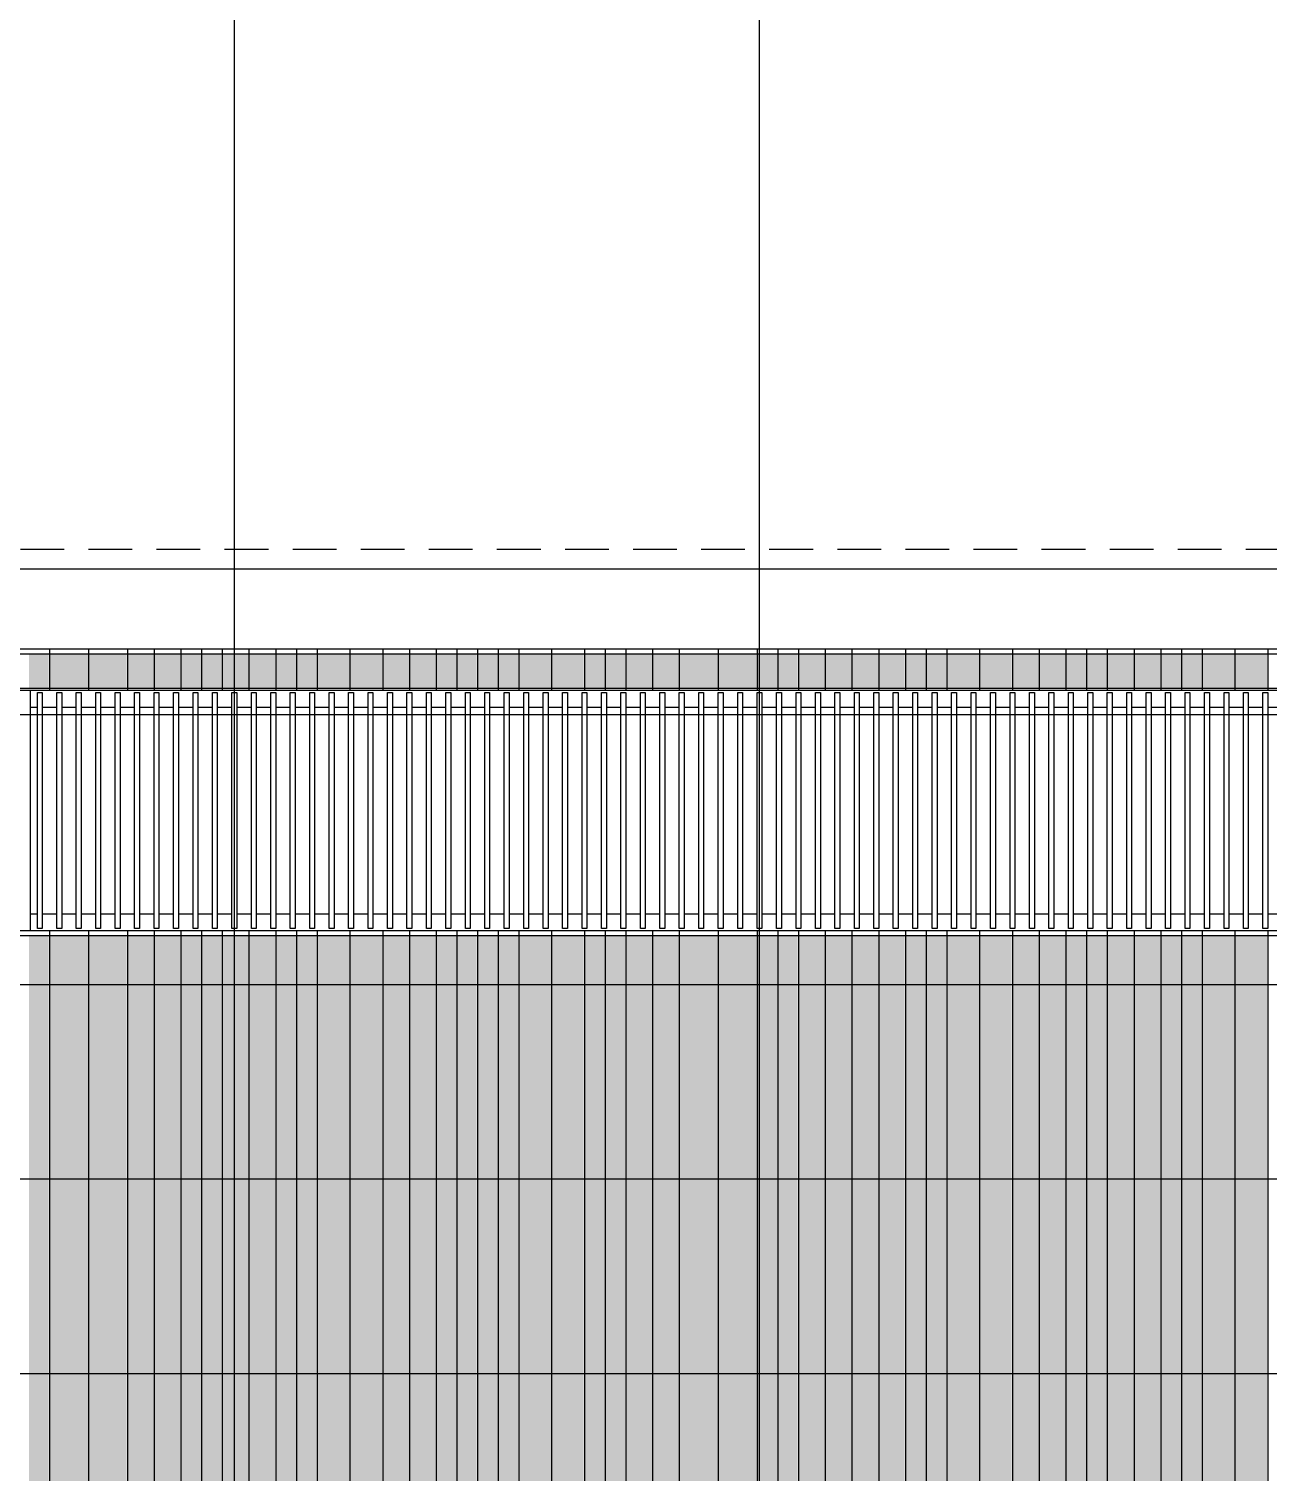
# Model space of a CAD drawing. Extents: x -43225 to 210250, y 0 to 148500.
# Drawn here: x 97670 to 123153, y 67949 to 97630 of the extents above; entities that cross this region are included whole.
import ezdxf

# ---------------------------------------------------------------- set-up
doc = ezdxf.new("R2010")
doc.units = 0
doc.header["$LTSCALE"] = 500
doc.header["$MEASUREMENT"] = 0
doc.linetypes.add('HID', pattern=[2.8, 1.8, -1])
doc.layers.get('0').update_dxf_attribs({"linetype": 'CONTINUOUS'})
for name, color, linetype in [('A-CEN', 1, 'CONTINUOUS'), ('A-ELE-5', 5, 'CONTINUOUS'), ('A-ELE-7', 7, 'CONTINUOUS'), ('A-ELE-8', 8, 'CONTINUOUS'), ('A-HAT', 8, 'CONTINUOUS')]:
    doc.layers.add(name, color=color, linetype=linetype)
doc.layers.add('A-CEN-AXIS', color=1, linetype='CONTINUOUS', plot=False)

# ---------------------------------------------------------------- blocks, each defined once
blk = doc.blocks.new('A-CEN-SOUTH2')
at = {"layer": 'A-CEN'}
for p, q in [((14070319, -438071.4), (14070319, -330738.1)), ((14081119, -438071.4), (14081119, -330738.1))]:
    blk.add_line(p, q, dxfattribs=at)
at = {"layer": 'A-CEN-AXIS', "linetype": 'HID'}
blk.add_line((14047719, -371725.9, 0), (14135536.5, -371725.9, 0), dxfattribs=at)
at = {"layer": 'A-CEN-AXIS'}
for p, q in [((14047719, -372125.9, 0), (14135536.5, -372125.9, 0)), ((14047719, -375125.9, 0), (14135536.5, -375125.9, 0)), ((14047719, -380675.9, 0), (14135536.5, -380675.9, 0)), ((14047719, -388675.9, 0), (14135536.5, -388675.9, 0))]:
    blk.add_line(p, q, dxfattribs=at)
blk = doc.blocks.new('A$C9a1ebf59')
for p, q in [((0, -350), (150, -350)), ((250, -350), (550, -350)), ((650, -350), (950, -350)), ((1050, -350), (1350, -350)), ((1450, -350), (1750, -350)), ((1850, -350), (2150, -350)), ((2250, -350), (2550, -350)), ((2650, -350), (2950, -350)), ((3050, -350), (3350, -350)), ((3450, -350), (3750, -350)), ((3850, -350), (4150, -350)), ((4250, -350), (4550, -350)), ((4650, -350), (4950, -350)), ((5050, -350), (5350, -350)), ((5450, -350), (5750, -350)), ((5850, -350), (6150, -350)), ((6250, -350), (6550, -350)), ((6650, -350), (6950, -350)), ((7050, -350), (7350, -350)), ((7450, -350), (7750, -350)), ((7850, -350), (8150, -350)), ((8250, -350), (8550, -350)), ((8650, -350), (8950, -350)), ((9050, -350), (9350, -350)), ((9450, -350), (9750, -350)), ((9850, -350), (10150, -350)), ((10250, -350), (10550, -350)), ((10650, -350), (10950, -350)), ((11050, -350), (11350, -350)), ((11450, -350), (11750, -350)), ((11850, -350), (12150, -350)), ((12250, -350), (12550, -350)), ((12650, -350), (12950, -350)), ((13050, -350), (13350, -350)), ((13450, -350), (13750, -350)), ((13850, -350), (14150, -350)), ((14250, -350), (14550, -350)), ((14650, -350), (14950, -350)), ((15050, -350), (15350, -350)), ((15450, -350), (15750, -350)), ((15850, -350), (16150, -350)), ((16250, -350), (16550, -350)), ((16650, -350), (16950, -350)), ((17050, -350), (17350, -350)), ((17450, -350), (17750, -350)), ((17850, -350), (18150, -350)), ((18250, -350), (18550, -350)), ((18650, -350), (18950, -350)), ((19050, -350), (19350, -350)), ((19450, -350), (19750, -350)), ((19850, -350), (20150, -350)), ((20250, -350), (20550, -350)), ((20650, -350), (20950, -350)), ((21050, -350), (21350, -350)), ((21450, -350), (21750, -350)), ((21850, -350), (22150, -350)), ((22250, -350), (22550, -350)), ((22650, -350), (22950, -350)), ((23050, -350), (23350, -350)), ((23450, -350), (23750, -350)), ((23850, -350), (24150, -350)), ((24250, -350), (24550, -350)), ((24650, -350), (24950, -350)), ((25050, -350), (25350, -350)), ((25450, -350), (25750, -350)), ((25850, -350), (26150, -350)), ((26250, -350), (26550, -350)), ((26650, -350), (26950, -350)), ((27050, -350), (27350, -350)), ((27450, -350), (27750, -350)), ((27850, -350), (28150, -350)), ((28250, -350), (28550, -350)), ((28650, -350), (28950, -350)), ((29050, -350), (29350, -350)), ((29450, -350), (29750, -350)), ((29850, -350), (30150, -350)), ((30250, -350), (30550, -350)), ((30650, -350), (30950, -350)), ((31050, -350), (31350, -350)), ((31450, -350), (31750, -350)), ((31850, -350), (32150, -350)), ((32250, -350), (32550, -350)), ((32650, -350), (32950, -350)), ((33050, -350), (33350, -350)), ((33450, -350), (33750, -350)), ((33850, -350), (34150, -350)), ((34250, -350), (34550, -350)), ((34650, -350), (34950, -350)), ((35050, -350), (35350, -350)), ((35450, -350), (35750, -350)), ((35850, -350), (36150, -350)), ((36250, -350), (36550, -350)), ((36650, -350), (36950, -350)), ((37050, -350), (37250, -350)), ((0, -4600), (150, -4600)), ((250, -4600), (550, -4600)), ((650, -4600), (950, -4600)), ((1050, -4600), (1350, -4600)), ((1450, -4600), (1750, -4600)), ((1850, -4600), (2150, -4600)), ((2250, -4600), (2550, -4600)), ((2650, -4600), (2950, -4600)), ((3050, -4600), (3350, -4600)), ((3450, -4600), (3750, -4600)), ((3850, -4600), (4150, -4600)), ((4250, -4600), (4550, -4600)), ((4650, -4600), (4950, -4600)), ((5050, -4600), (5350, -4600)), ((5450, -4600), (5750, -4600)), ((5850, -4600), (6150, -4600)), ((6250, -4600), (6550, -4600)), ((6650, -4600), (6950, -4600)), ((7050, -4600), (7350, -4600)), ((7450, -4600), (7750, -4600)), ((7850, -4600), (8150, -4600)), ((8250, -4600), (8550, -4600)), ((8650, -4600), (8950, -4600)), ((9050, -4600), (9350, -4600)), ((9450, -4600), (9750, -4600)), ((9850, -4600), (10150, -4600)), ((10250, -4600), (10550, -4600)), ((10650, -4600), (10950, -4600)), ((11050, -4600), (11350, -4600)), ((11450, -4600), (11750, -4600)), ((11850, -4600), (12150, -4600)), ((12250, -4600), (12550, -4600)), ((12650, -4600), (12950, -4600)), ((13050, -4600), (13350, -4600)), ((13450, -4600), (13750, -4600)), ((13850, -4600), (14150, -4600)), ((14250, -4600), (14550, -4600)), ((14650, -4600), (14950, -4600)), ((15050, -4600), (15350, -4600)), ((15450, -4600), (15750, -4600)), ((15850, -4600), (16150, -4600)), ((16250, -4600), (16550, -4600)), ((16650, -4600), (16950, -4600)), ((17050, -4600), (17350, -4600)), ((17450, -4600), (17750, -4600)), ((17850, -4600), (18150, -4600)), ((18250, -4600), (18550, -4600)), ((18650, -4600), (18950, -4600)), ((19050, -4600), (19350, -4600)), ((19450, -4600), (19750, -4600)), ((19850, -4600), (20150, -4600)), ((20250, -4600), (20550, -4600)), ((20650, -4600), (20950, -4600)), ((21050, -4600), (21350, -4600)), ((21450, -4600), (21750, -4600)), ((21850, -4600), (22150, -4600)), ((22250, -4600), (22550, -4600)), ((22650, -4600), (22950, -4600)), ((23050, -4600), (23350, -4600)), ((23450, -4600), (23750, -4600)), ((23850, -4600), (24150, -4600)), ((24250, -4600), (24550, -4600)), ((24650, -4600), (24950, -4600)), ((25050, -4600), (25350, -4600)), ((25450, -4600), (25750, -4600)), ((25850, -4600), (26150, -4600)), ((26250, -4600), (26550, -4600)), ((26650, -4600), (26950, -4600)), ((27050, -4600), (27350, -4600)), ((27450, -4600), (27750, -4600)), ((27850, -4600), (28150, -4600)), ((28250, -4600), (28550, -4600)), ((28650, -4600), (28950, -4600)), ((29050, -4600), (29350, -4600)), ((29450, -4600), (29750, -4600)), ((29850, -4600), (30150, -4600)), ((30250, -4600), (30550, -4600)), ((30650, -4600), (30950, -4600)), ((31050, -4600), (31350, -4600)), ((31450, -4600), (31750, -4600)), ((31850, -4600), (32150, -4600)), ((32250, -4600), (32550, -4600)), ((32650, -4600), (32950, -4600)), ((33050, -4600), (33350, -4600)), ((33450, -4600), (33750, -4600)), ((33850, -4600), (34150, -4600)), ((34250, -4600), (34550, -4600)), ((34650, -4600), (34950, -4600)), ((35050, -4600), (35350, -4600)), ((35450, -4600), (35750, -4600)), ((35850, -4600), (36150, -4600)), ((36250, -4600), (36550, -4600)), ((36650, -4600), (36950, -4600)), ((37050, -4600), (37250, -4600))]:
    blk.add_line(p, q)

msp = doc.modelspace()

# ---------------------------------------------------------------- hatches: boundary and pattern name
at = {"layer": 'A-HAT'}
h = msp.add_hatch(color=256, dxfattribs=at)
h.dxf.hatch_style = 1
h.set_gradient(color1=(214, 214, 214), color2=(214, 214, 214), rotation=180, tint=1)
h.paths.add_polyline_path([(97670.3, 84068.9), (98080.3, 84068.9), (98080.3, 84778.9), (97670.3, 84778.9)])
h = msp.add_hatch(color=256, dxfattribs=at)
h.dxf.hatch_style = 1
h.set_gradient(color1=(173, 173, 173), color2=(173, 173, 173), tint=1)
h.paths.add_polyline_path([(98110.3, 84068.9), (98895.3, 84068.9), (98895.3, 84778.9), (98110.3, 84778.9)])
h = msp.add_hatch(color=256, dxfattribs=at)
h.dxf.hatch_style = 1
h.set_gradient(color1=(214, 214, 214), color2=(214, 214, 214), rotation=180, tint=1)
h.paths.add_polyline_path([(98895.3, 84068.9), (99680.3, 84068.9), (99680.3, 84778.9), (98895.3, 84778.9)])
h = msp.add_hatch(color=256, dxfattribs=at)
h.dxf.hatch_style = 1
h.set_gradient(color1=(173, 173, 173), color2=(173, 173, 173), tint=1)
h.paths.add_polyline_path([(99710.3, 84068.9), (100245.3, 84068.9), (100245.3, 84778.9), (99710.3, 84778.9)])
h = msp.add_hatch(color=256, dxfattribs=at)
h.dxf.hatch_style = 1
h.set_gradient(color1=(214, 214, 214), color2=(214, 214, 214), rotation=180, tint=1)
h.paths.add_polyline_path([(100245.3, 84068.9), (100780.3, 84068.9), (100780.3, 84778.9), (100245.3, 84778.9)])
h = msp.add_hatch(color=256, dxfattribs=at)
h.dxf.hatch_style = 1
h.set_gradient(color1=(173, 173, 173), color2=(173, 173, 173), tint=1)
h.paths.add_polyline_path([(100810.3, 84068.9), (101220.3, 84068.9), (101220.3, 84778.9), (100810.3, 84778.9)])
h = msp.add_hatch(color=256, dxfattribs=at)
h.dxf.hatch_style = 1
h.set_gradient(color1=(214, 214, 214), color2=(214, 214, 214), rotation=180, tint=1)
h.paths.add_polyline_path([(101220.3, 84068.9), (101630.3, 84068.9), (101630.3, 84778.9), (101220.3, 84778.9)])
h = msp.add_hatch(color=256, dxfattribs=at)
h.dxf.hatch_style = 1
h.set_gradient(color1=(173, 173, 173), color2=(173, 173, 173), tint=1)
h.paths.add_polyline_path([(101660.3, 84068.9), (102195.3, 84068.9), (102195.3, 84778.9), (101660.3, 84778.9)])
h = msp.add_hatch(color=256, dxfattribs=at)
h.dxf.hatch_style = 1
h.set_gradient(color1=(214, 214, 214), color2=(214, 214, 214), rotation=180, tint=1)
h.paths.add_polyline_path([(102195.3, 84068.9), (102730.3, 84068.9), (102730.3, 84778.9), (102195.3, 84778.9)])
h = msp.add_hatch(color=256, dxfattribs=at)
h.dxf.hatch_style = 1
h.set_gradient(color1=(173, 173, 173), color2=(173, 173, 173), tint=1)
h.paths.add_polyline_path([(102760.3, 84068.9), (103170.3, 84068.9), (103170.3, 84778.9), (102760.3, 84778.9)])
h = msp.add_hatch(color=256, dxfattribs=at)
h.dxf.hatch_style = 1
h.set_gradient(color1=(214, 214, 214), color2=(214, 214, 214), rotation=180, tint=1)
h.paths.add_polyline_path([(103170.3, 84068.9), (103580.3, 84068.9), (103580.3, 84778.9), (103170.3, 84778.9)])
h = msp.add_hatch(color=256, dxfattribs=at)
h.dxf.hatch_style = 1
h.set_gradient(color1=(173, 173, 173), color2=(173, 173, 173), tint=1)
h.paths.add_polyline_path([(103610.3, 84068.9), (104270.3, 84068.9), (104270.3, 84778.9), (103610.3, 84778.9)])
h = msp.add_hatch(color=256, dxfattribs=at)
h.dxf.hatch_style = 1
h.set_gradient(color1=(214, 214, 214), color2=(214, 214, 214), rotation=180, tint=1)
h.paths.add_polyline_path([(104270.3, 84068.9), (104930.3, 84068.9), (104930.3, 84778.9), (104270.3, 84778.9)])
h = msp.add_hatch(color=256, dxfattribs=at)
h.dxf.hatch_style = 1
h.set_gradient(color1=(173, 173, 173), color2=(173, 173, 173), tint=1)
h.paths.add_polyline_path([(104960.3, 84068.9), (105495.3, 84068.9), (105495.3, 84778.9), (104960.3, 84778.9)])
h = msp.add_hatch(color=256, dxfattribs=at)
h.dxf.hatch_style = 1
h.set_gradient(color1=(214, 214, 214), color2=(214, 214, 214), rotation=180, tint=1)
h.paths.add_polyline_path([(105495.3, 84068.9), (106030.3, 84068.9), (106030.3, 84778.9), (105495.3, 84778.9)])
h = msp.add_hatch(color=256, dxfattribs=at)
h.dxf.hatch_style = 1
h.set_gradient(color1=(173, 173, 173), color2=(173, 173, 173), tint=1)
h.paths.add_polyline_path([(106060.3, 84068.9), (106470.3, 84068.9), (106470.3, 84778.9), (106060.3, 84778.9)])
h = msp.add_hatch(color=256, dxfattribs=at)
h.dxf.hatch_style = 1
h.set_gradient(color1=(214, 214, 214), color2=(214, 214, 214), rotation=180, tint=1)
h.paths.add_polyline_path([(106470.3, 84068.9), (106880.3, 84068.9), (106880.3, 84778.9), (106470.3, 84778.9)])
h = msp.add_hatch(color=256, dxfattribs=at)
h.dxf.hatch_style = 1
h.set_gradient(color1=(173, 173, 173), color2=(173, 173, 173), tint=1)
h.paths.add_polyline_path([(106910.3, 84068.9), (107320.3, 84068.9), (107320.3, 84778.9), (106910.3, 84778.9)])
h = msp.add_hatch(color=256, dxfattribs=at)
h.dxf.hatch_style = 1
h.set_gradient(color1=(214, 214, 214), color2=(214, 214, 214), rotation=180, tint=1)
h.paths.add_polyline_path([(107320.3, 84068.9), (107730.3, 84068.9), (107730.3, 84778.9), (107320.3, 84778.9)])
h = msp.add_hatch(color=256, dxfattribs=at)
h.dxf.hatch_style = 1
h.set_gradient(color1=(173, 173, 173), color2=(173, 173, 173), tint=1)
h.paths.add_polyline_path([(107760.3, 84068.9), (108420.3, 84068.9), (108420.3, 84778.9), (107760.3, 84778.9)])
h = msp.add_hatch(color=256, dxfattribs=at)
h.dxf.hatch_style = 1
h.set_gradient(color1=(214, 214, 214), color2=(214, 214, 214), rotation=180, tint=1)
h.paths.add_polyline_path([(108420.3, 84068.9), (109080.3, 84068.9), (109080.3, 84778.9), (108420.3, 84778.9)])
h = msp.add_hatch(color=256, dxfattribs=at)
h.dxf.hatch_style = 1
h.set_gradient(color1=(173, 173, 173), color2=(173, 173, 173), tint=1)
h.paths.add_polyline_path([(109110.3, 84068.9), (109520.3, 84068.9), (109520.3, 84778.9), (109110.3, 84778.9)])
h = msp.add_hatch(color=256, dxfattribs=at)
h.dxf.hatch_style = 1
h.set_gradient(color1=(214, 214, 214), color2=(214, 214, 214), rotation=180, tint=1)
h.paths.add_polyline_path([(109520.3, 84068.9), (109930.3, 84068.9), (109930.3, 84778.9), (109520.3, 84778.9)])
h = msp.add_hatch(color=256, dxfattribs=at)
h.dxf.hatch_style = 1
h.set_gradient(color1=(173, 173, 173), color2=(173, 173, 173), tint=1)
h.paths.add_polyline_path([(109960.3, 84068.9), (110495.3, 84068.9), (110495.3, 84778.9), (109960.3, 84778.9)])
h = msp.add_hatch(color=256, dxfattribs=at)
h.dxf.hatch_style = 1
h.set_gradient(color1=(214, 214, 214), color2=(214, 214, 214), rotation=180, tint=1)
h.paths.add_polyline_path([(110495.3, 84068.9), (111030.3, 84068.9), (111030.3, 84778.9), (110495.3, 84778.9)])
h = msp.add_hatch(color=256, dxfattribs=at)
h.dxf.hatch_style = 1
h.set_gradient(color1=(173, 173, 173), color2=(173, 173, 173), tint=1)
h.paths.add_polyline_path([(111060.3, 84068.9), (111845.3, 84068.9), (111845.3, 84778.9), (111060.3, 84778.9)])
h = msp.add_hatch(color=256, dxfattribs=at)
h.dxf.hatch_style = 1
h.set_gradient(color1=(214, 214, 214), color2=(214, 214, 214), rotation=180, tint=1)
h.paths.add_polyline_path([(111845.3, 84068.9), (112630.3, 84068.9), (112630.3, 84778.9), (111845.3, 84778.9)])
h = msp.add_hatch(color=256, dxfattribs=at)
h.dxf.hatch_style = 1
h.set_gradient(color1=(173, 173, 173), color2=(173, 173, 173), tint=1)
h.paths.add_polyline_path([(112660.3, 84068.9), (113070.3, 84068.9), (113070.3, 84778.9), (112660.3, 84778.9)])
h = msp.add_hatch(color=256, dxfattribs=at)
h.dxf.hatch_style = 1
h.set_gradient(color1=(214, 214, 214), color2=(214, 214, 214), rotation=180, tint=1)
h.paths.add_polyline_path([(113070.3, 84068.9), (113480.3, 84068.9), (113480.3, 84778.9), (113070.3, 84778.9)])
h = msp.add_hatch(color=256, dxfattribs=at)
h.dxf.hatch_style = 1
h.set_gradient(color1=(173, 173, 173), color2=(173, 173, 173), tint=1)
h.paths.add_polyline_path([(113510.3, 84068.9), (114045.3, 84068.9), (114045.3, 84778.9), (113510.3, 84778.9)])
h = msp.add_hatch(color=256, dxfattribs=at)
h.dxf.hatch_style = 1
h.set_gradient(color1=(214, 214, 214), color2=(214, 214, 214), rotation=180, tint=1)
h.paths.add_polyline_path([(114045.3, 84068.9), (114580.3, 84068.9), (114580.3, 84778.9), (114045.3, 84778.9)])
h = msp.add_hatch(color=256, dxfattribs=at)
h.dxf.hatch_style = 1
h.set_gradient(color1=(173, 173, 173), color2=(173, 173, 173), tint=1)
h.paths.add_polyline_path([(114610.3, 84068.9), (115145.3, 84068.9), (115145.3, 84778.9), (114610.3, 84778.9)])
h = msp.add_hatch(color=256, dxfattribs=at)
h.dxf.hatch_style = 1
h.set_gradient(color1=(214, 214, 214), color2=(214, 214, 214), rotation=180, tint=1)
h.paths.add_polyline_path([(115145.3, 84068.9), (115680.3, 84068.9), (115680.3, 84778.9), (115145.3, 84778.9)])
h = msp.add_hatch(color=256, dxfattribs=at)
h.dxf.hatch_style = 1
h.set_gradient(color1=(173, 173, 173), color2=(173, 173, 173), tint=1)
h.paths.add_polyline_path([(115710.3, 84068.9), (116120.3, 84068.9), (116120.3, 84778.9), (115710.3, 84778.9)])
h = msp.add_hatch(color=256, dxfattribs=at)
h.dxf.hatch_style = 1
h.set_gradient(color1=(214, 214, 214), color2=(214, 214, 214), rotation=180, tint=1)
h.paths.add_polyline_path([(116120.3, 84068.9), (116530.3, 84068.9), (116530.3, 84778.9), (116120.3, 84778.9)])
h = msp.add_hatch(color=256, dxfattribs=at)
h.dxf.hatch_style = 1
h.set_gradient(color1=(173, 173, 173), color2=(173, 173, 173), tint=1)
h.paths.add_polyline_path([(116560.3, 84068.9), (117220.3, 84068.9), (117220.3, 84778.9), (116560.3, 84778.9)])
h = msp.add_hatch(color=256, dxfattribs=at)
h.dxf.hatch_style = 1
h.set_gradient(color1=(214, 214, 214), color2=(214, 214, 214), rotation=180, tint=1)
h.paths.add_polyline_path([(117220.3, 84068.9), (117880.3, 84068.9), (117880.3, 84778.9), (117220.3, 84778.9)])
h = msp.add_hatch(color=256, dxfattribs=at)
h.dxf.hatch_style = 1
h.set_gradient(color1=(173, 173, 173), color2=(173, 173, 173), tint=1)
h.paths.add_polyline_path([(117910.3, 84068.9), (118445.3, 84068.9), (118445.3, 84778.9), (117910.3, 84778.9)])
h = msp.add_hatch(color=256, dxfattribs=at)
h.dxf.hatch_style = 1
h.set_gradient(color1=(214, 214, 214), color2=(214, 214, 214), rotation=180, tint=1)
h.paths.add_polyline_path([(118445.3, 84068.9), (118980.3, 84068.9), (118980.3, 84778.9), (118445.3, 84778.9)])
h = msp.add_hatch(color=256, dxfattribs=at)
h.dxf.hatch_style = 1
h.set_gradient(color1=(173, 173, 173), color2=(173, 173, 173), tint=1)
h.paths.add_polyline_path([(119010.3, 84068.9), (119420.3, 84068.9), (119420.3, 84778.9), (119010.3, 84778.9)])
h = msp.add_hatch(color=256, dxfattribs=at)
h.dxf.hatch_style = 1
h.set_gradient(color1=(214, 214, 214), color2=(214, 214, 214), rotation=180, tint=1)
h.paths.add_polyline_path([(119420.3, 84068.9), (119830.3, 84068.9), (119830.3, 84778.9), (119420.3, 84778.9)])
h = msp.add_hatch(color=256, dxfattribs=at)
h.dxf.hatch_style = 1
h.set_gradient(color1=(173, 173, 173), color2=(173, 173, 173), tint=1)
h.paths.add_polyline_path([(119860.3, 84068.9), (120395.3, 84068.9), (120395.3, 84778.9), (119860.3, 84778.9)])
h = msp.add_hatch(color=256, dxfattribs=at)
h.dxf.hatch_style = 1
h.set_gradient(color1=(214, 214, 214), color2=(214, 214, 214), rotation=180, tint=1)
h.paths.add_polyline_path([(120395.3, 84068.9), (120930.3, 84068.9), (120930.3, 84778.9), (120395.3, 84778.9)])
h = msp.add_hatch(color=256, dxfattribs=at)
h.dxf.hatch_style = 1
h.set_gradient(color1=(173, 173, 173), color2=(173, 173, 173), tint=1)
h.paths.add_polyline_path([(120960.3, 84068.9), (121370.3, 84068.9), (121370.3, 84778.9), (120960.3, 84778.9)])
h = msp.add_hatch(color=256, dxfattribs=at)
h.dxf.hatch_style = 1
h.set_gradient(color1=(214, 214, 214), color2=(214, 214, 214), rotation=180, tint=1)
h.paths.add_polyline_path([(121370.3, 84068.9), (121780.3, 84068.9), (121780.3, 84778.9), (121370.3, 84778.9)])
h = msp.add_hatch(color=256, dxfattribs=at)
h.dxf.hatch_style = 1
h.set_gradient(color1=(173, 173, 173), color2=(173, 173, 173), tint=1)
h.paths.add_polyline_path([(121810.3, 84068.9), (122470.3, 84068.9), (122470.3, 84778.9), (121810.3, 84778.9)])
h = msp.add_hatch(color=256, dxfattribs=at)
h.dxf.hatch_style = 1
h.set_gradient(color1=(214, 214, 214), color2=(214, 214, 214), rotation=180, tint=1)
h.paths.add_polyline_path([(122470.3, 84068.9), (123130.3, 84068.9), (123130.3, 84778.9), (122470.3, 84778.9)])
h = msp.add_hatch(color=256, dxfattribs=at)
h.dxf.hatch_style = 1
h.set_gradient(color1=(214, 214, 214), color2=(214, 214, 214), rotation=180, tint=1)
h.paths.add_polyline_path([(97670.3, 54304.9), (98080.3, 54304.9), (98080.3, 78978.9), (97670.3, 78978.9)])
h = msp.add_hatch(color=256, dxfattribs=at)
h.dxf.hatch_style = 1
h.set_gradient(color1=(173, 173, 173), color2=(173, 173, 173), tint=1)
h.paths.add_polyline_path([(98110.3, 54304.9), (98895.3, 54304.9), (98895.3, 78978.9), (98110.3, 78978.9)])
h = msp.add_hatch(color=256, dxfattribs=at)
h.dxf.hatch_style = 1
h.set_gradient(color1=(214, 214, 214), color2=(214, 214, 214), rotation=180, tint=1)
h.paths.add_polyline_path([(98895.3, 54298.9), (99680.3, 54298.9), (99680.3, 78978.9), (98895.3, 78978.9)])
h = msp.add_hatch(color=256, dxfattribs=at)
h.dxf.hatch_style = 1
h.set_gradient(color1=(173, 173, 173), color2=(173, 173, 173), tint=1)
h.paths.add_polyline_path([(99710.3, 54298.9), (100245.3, 54298.9), (100245.3, 78978.9), (99710.3, 78978.9)])
h = msp.add_hatch(color=256, dxfattribs=at)
h.dxf.hatch_style = 1
h.set_gradient(color1=(214, 214, 214), color2=(214, 214, 214), rotation=180, tint=1)
h.paths.add_polyline_path([(100245.3, 54298.9), (100780.3, 54298.9), (100780.3, 78978.9), (100245.3, 78978.9)])
h = msp.add_hatch(color=256, dxfattribs=at)
h.dxf.hatch_style = 1
h.set_gradient(color1=(173, 173, 173), color2=(173, 173, 173), tint=1)
h.paths.add_polyline_path([(100810.3, 54298.9), (101220.3, 54298.9), (101220.3, 78978.9), (100810.3, 78978.9)])
h = msp.add_hatch(color=256, dxfattribs=at)
h.dxf.hatch_style = 1
h.set_gradient(color1=(214, 214, 214), color2=(214, 214, 214), rotation=180, tint=1)
h.paths.add_polyline_path([(101220.3, 54298.9), (101630.3, 54298.9), (101630.3, 78978.9), (101220.3, 78978.9)])
h = msp.add_hatch(color=256, dxfattribs=at)
h.dxf.hatch_style = 1
h.set_gradient(color1=(173, 173, 173), color2=(173, 173, 173), tint=1)
h.paths.add_polyline_path([(101660.3, 54298.9), (102195.3, 54298.9), (102195.3, 78978.9), (101660.3, 78978.9)])
h = msp.add_hatch(color=256, dxfattribs=at)
h.dxf.hatch_style = 1
h.set_gradient(color1=(214, 214, 214), color2=(214, 214, 214), rotation=180, tint=1)
h.paths.add_polyline_path([(102195.3, 54298.9), (102730.3, 54298.9), (102730.3, 78978.9), (102195.3, 78978.9)])
h = msp.add_hatch(color=256, dxfattribs=at)
h.dxf.hatch_style = 1
h.set_gradient(color1=(173, 173, 173), color2=(173, 173, 173), tint=1)
h.paths.add_polyline_path([(102760.3, 54298.9), (103170.3, 54298.9), (103170.3, 78978.9), (102760.3, 78978.9)])
h = msp.add_hatch(color=256, dxfattribs=at)
h.dxf.hatch_style = 1
h.set_gradient(color1=(214, 214, 214), color2=(214, 214, 214), rotation=180, tint=1)
h.paths.add_polyline_path([(103170.3, 54298.9), (103580.3, 54298.9), (103580.3, 78978.9), (103170.3, 78978.9)])
h = msp.add_hatch(color=256, dxfattribs=at)
h.dxf.hatch_style = 1
h.set_gradient(color1=(173, 173, 173), color2=(173, 173, 173), tint=1)
h.paths.add_polyline_path([(103610.3, 54298.9), (104270.3, 54298.9), (104270.3, 78978.9), (103610.3, 78978.9)])
h = msp.add_hatch(color=256, dxfattribs=at)
h.dxf.hatch_style = 1
h.set_gradient(color1=(214, 214, 214), color2=(214, 214, 214), rotation=180, tint=1)
h.paths.add_polyline_path([(104270.3, 54298.9), (104930.3, 54298.9), (104930.3, 78978.9), (104270.3, 78978.9)])
h = msp.add_hatch(color=256, dxfattribs=at)
h.dxf.hatch_style = 1
h.set_gradient(color1=(173, 173, 173), color2=(173, 173, 173), tint=1)
h.paths.add_polyline_path([(104960.3, 54298.9), (105495.3, 54298.9), (105495.3, 78978.9), (104960.3, 78978.9)])
h = msp.add_hatch(color=256, dxfattribs=at)
h.dxf.hatch_style = 1
h.set_gradient(color1=(214, 214, 214), color2=(214, 214, 214), rotation=180, tint=1)
h.paths.add_polyline_path([(105495.3, 54298.9), (106030.3, 54298.9), (106030.3, 78978.9), (105495.3, 78978.9)])
h = msp.add_hatch(color=256, dxfattribs=at)
h.dxf.hatch_style = 1
h.set_gradient(color1=(173, 173, 173), color2=(173, 173, 173), tint=1)
h.paths.add_polyline_path([(106060.3, 54298.9), (106470.3, 54298.9), (106470.3, 78978.9), (106060.3, 78978.9)])
h = msp.add_hatch(color=256, dxfattribs=at)
h.dxf.hatch_style = 1
h.set_gradient(color1=(214, 214, 214), color2=(214, 214, 214), rotation=180, tint=1)
h.paths.add_polyline_path([(106470.3, 54298.9), (106880.3, 54298.9), (106880.3, 78978.9), (106470.3, 78978.9)])
h = msp.add_hatch(color=256, dxfattribs=at)
h.dxf.hatch_style = 1
h.set_gradient(color1=(173, 173, 173), color2=(173, 173, 173), tint=1)
h.paths.add_polyline_path([(106910.3, 54298.9), (107320.3, 54298.9), (107320.3, 78978.9), (106910.3, 78978.9)])
h = msp.add_hatch(color=256, dxfattribs=at)
h.dxf.hatch_style = 1
h.set_gradient(color1=(214, 214, 214), color2=(214, 214, 214), rotation=180, tint=1)
h.paths.add_polyline_path([(107320.3, 54298.9), (107730.3, 54298.9), (107730.3, 78978.9), (107320.3, 78978.9)])
h = msp.add_hatch(color=256, dxfattribs=at)
h.dxf.hatch_style = 1
h.set_gradient(color1=(173, 173, 173), color2=(173, 173, 173), tint=1)
h.paths.add_polyline_path([(107760.3, 54298.9), (108420.3, 54298.9), (108420.3, 78978.9), (107760.3, 78978.9)])
h = msp.add_hatch(color=256, dxfattribs=at)
h.dxf.hatch_style = 1
h.set_gradient(color1=(214, 214, 214), color2=(214, 214, 214), rotation=180, tint=1)
h.paths.add_polyline_path([(108420.3, 54298.9), (109080.3, 54298.9), (109080.3, 78978.9), (108420.3, 78978.9)])
h = msp.add_hatch(color=256, dxfattribs=at)
h.dxf.hatch_style = 1
h.set_gradient(color1=(173, 173, 173), color2=(173, 173, 173), tint=1)
h.paths.add_polyline_path([(109110.3, 54298.9), (109520.3, 54298.9), (109520.3, 78978.9), (109110.3, 78978.9)])
h = msp.add_hatch(color=256, dxfattribs=at)
h.dxf.hatch_style = 1
h.set_gradient(color1=(214, 214, 214), color2=(214, 214, 214), rotation=180, tint=1)
h.paths.add_polyline_path([(109520.3, 54298.9), (109930.3, 54298.9), (109930.3, 78978.9), (109520.3, 78978.9)])
h = msp.add_hatch(color=256, dxfattribs=at)
h.dxf.hatch_style = 1
h.set_gradient(color1=(173, 173, 173), color2=(173, 173, 173), tint=1)
h.paths.add_polyline_path([(109960.3, 54298.9), (110495.3, 54298.9), (110495.3, 78978.9), (109960.3, 78978.9)])
h = msp.add_hatch(color=256, dxfattribs=at)
h.dxf.hatch_style = 1
h.set_gradient(color1=(214, 214, 214), color2=(214, 214, 214), rotation=180, tint=1)
h.paths.add_polyline_path([(110495.3, 54298.9), (111030.3, 54298.9), (111030.3, 78978.9), (110495.3, 78978.9)])
h = msp.add_hatch(color=256, dxfattribs=at)
h.dxf.hatch_style = 1
h.set_gradient(color1=(173, 173, 173), color2=(173, 173, 173), tint=1)
h.paths.add_polyline_path([(111060.3, 54298.9), (111845.3, 54298.9), (111845.3, 78978.9), (111060.3, 78978.9)])
h = msp.add_hatch(color=256, dxfattribs=at)
h.dxf.hatch_style = 1
h.set_gradient(color1=(214, 214, 214), color2=(214, 214, 214), rotation=180, tint=1)
h.paths.add_polyline_path([(111845.3, 54298.9), (112630.3, 54298.9), (112630.3, 78978.9), (111845.3, 78978.9)])
h = msp.add_hatch(color=256, dxfattribs=at)
h.dxf.hatch_style = 1
h.set_gradient(color1=(173, 173, 173), color2=(173, 173, 173), tint=1)
h.paths.add_polyline_path([(112660.3, 54298.9), (113070.3, 54298.9), (113070.3, 78978.9), (112660.3, 78978.9)])
h = msp.add_hatch(color=256, dxfattribs=at)
h.dxf.hatch_style = 1
h.set_gradient(color1=(214, 214, 214), color2=(214, 214, 214), rotation=180, tint=1)
h.paths.add_polyline_path([(113070.3, 54298.9), (113480.3, 54298.9), (113480.3, 78978.9), (113070.3, 78978.9)])
h = msp.add_hatch(color=256, dxfattribs=at)
h.dxf.hatch_style = 1
h.set_gradient(color1=(173, 173, 173), color2=(173, 173, 173), tint=1)
h.paths.add_polyline_path([(113510.3, 54298.9), (114045.3, 54298.9), (114045.3, 78978.9), (113510.3, 78978.9)])
h = msp.add_hatch(color=256, dxfattribs=at)
h.dxf.hatch_style = 1
h.set_gradient(color1=(214, 214, 214), color2=(214, 214, 214), rotation=180, tint=1)
h.paths.add_polyline_path([(114045.3, 54298.9), (114580.3, 54298.9), (114580.3, 78978.9), (114045.3, 78978.9)])
h = msp.add_hatch(color=256, dxfattribs=at)
h.dxf.hatch_style = 1
h.set_gradient(color1=(173, 173, 173), color2=(173, 173, 173), tint=1)
h.paths.add_polyline_path([(114610.3, 54298.9), (115145.3, 54298.9), (115145.3, 78978.9), (114610.3, 78978.9)])
h = msp.add_hatch(color=256, dxfattribs=at)
h.dxf.hatch_style = 1
h.set_gradient(color1=(214, 214, 214), color2=(214, 214, 214), rotation=180, tint=1)
h.paths.add_polyline_path([(115145.3, 54298.9), (115680.3, 54298.9), (115680.3, 78978.9), (115145.3, 78978.9)])
h = msp.add_hatch(color=256, dxfattribs=at)
h.dxf.hatch_style = 1
h.set_gradient(color1=(173, 173, 173), color2=(173, 173, 173), tint=1)
h.paths.add_polyline_path([(115710.3, 54298.9), (116120.3, 54298.9), (116120.3, 78978.9), (115710.3, 78978.9)])
h = msp.add_hatch(color=256, dxfattribs=at)
h.dxf.hatch_style = 1
h.set_gradient(color1=(214, 214, 214), color2=(214, 214, 214), rotation=180, tint=1)
h.paths.add_polyline_path([(116120.3, 54298.9), (116530.3, 54298.9), (116530.3, 78978.9), (116120.3, 78978.9)])
h = msp.add_hatch(color=256, dxfattribs=at)
h.dxf.hatch_style = 1
h.set_gradient(color1=(173, 173, 173), color2=(173, 173, 173), tint=1)
h.paths.add_polyline_path([(116560.3, 54298.9), (117220.3, 54298.9), (117220.3, 78978.9), (116560.3, 78978.9)])
h = msp.add_hatch(color=256, dxfattribs=at)
h.dxf.hatch_style = 1
h.set_gradient(color1=(214, 214, 214), color2=(214, 214, 214), rotation=180, tint=1)
h.paths.add_polyline_path([(117220.3, 54298.9), (117880.3, 54298.9), (117880.3, 78978.9), (117220.3, 78978.9)])
h = msp.add_hatch(color=256, dxfattribs=at)
h.dxf.hatch_style = 1
h.set_gradient(color1=(173, 173, 173), color2=(173, 173, 173), tint=1)
h.paths.add_polyline_path([(117910.3, 54298.9), (118445.3, 54298.9), (118445.3, 78978.9), (117910.3, 78978.9)])
h = msp.add_hatch(color=256, dxfattribs=at)
h.dxf.hatch_style = 1
h.set_gradient(color1=(214, 214, 214), color2=(214, 214, 214), rotation=180, tint=1)
h.paths.add_polyline_path([(118445.3, 54298.9), (118980.3, 54298.9), (118980.3, 78978.9), (118445.3, 78978.9)])
h = msp.add_hatch(color=256, dxfattribs=at)
h.dxf.hatch_style = 1
h.set_gradient(color1=(173, 173, 173), color2=(173, 173, 173), tint=1)
h.paths.add_polyline_path([(119010.3, 54298.9), (119420.3, 54298.9), (119420.3, 78978.9), (119010.3, 78978.9)])
h = msp.add_hatch(color=256, dxfattribs=at)
h.dxf.hatch_style = 1
h.set_gradient(color1=(214, 214, 214), color2=(214, 214, 214), rotation=180, tint=1)
h.paths.add_polyline_path([(119420.3, 54298.9), (119830.3, 54298.9), (119830.3, 78978.9), (119420.3, 78978.9)])
h = msp.add_hatch(color=256, dxfattribs=at)
h.dxf.hatch_style = 1
h.set_gradient(color1=(173, 173, 173), color2=(173, 173, 173), tint=1)
h.paths.add_polyline_path([(119860.3, 54298.9), (120395.3, 54298.9), (120395.3, 78978.9), (119860.3, 78978.9)])
h = msp.add_hatch(color=256, dxfattribs=at)
h.dxf.hatch_style = 1
h.set_gradient(color1=(214, 214, 214), color2=(214, 214, 214), rotation=180, tint=1)
h.paths.add_polyline_path([(120395.3, 54298.9), (120930.3, 54298.9), (120930.3, 78978.9), (120395.3, 78978.9)])
h = msp.add_hatch(color=256, dxfattribs=at)
h.dxf.hatch_style = 1
h.set_gradient(color1=(173, 173, 173), color2=(173, 173, 173), tint=1)
h.paths.add_polyline_path([(120960.3, 54298.9), (121370.3, 54298.9), (121370.3, 78978.9), (120960.3, 78978.9)])
h = msp.add_hatch(color=256, dxfattribs=at)
h.dxf.hatch_style = 1
h.set_gradient(color1=(214, 214, 214), color2=(214, 214, 214), rotation=180, tint=1)
h.paths.add_polyline_path([(121370.3, 54298.9), (121780.3, 54298.9), (121780.3, 78978.9), (121370.3, 78978.9)])
h = msp.add_hatch(color=256, dxfattribs=at)
h.dxf.hatch_style = 1
h.set_gradient(color1=(173, 173, 173), color2=(173, 173, 173), tint=1)
h.paths.add_polyline_path([(121810.3, 54298.9), (122470.3, 54298.9), (122470.3, 78978.9), (121810.3, 78978.9)])
h = msp.add_hatch(color=256, dxfattribs=at)
h.dxf.hatch_style = 1
h.set_gradient(color1=(214, 214, 214), color2=(214, 214, 214), rotation=180, tint=1)
h.paths.add_polyline_path([(122470.3, 54298.9), (123130.3, 54298.9), (123130.3, 78978.9), (122470.3, 78978.9)])

# ---------------------------------------------------------------- linework, layer by layer
at = {"layer": 'A-ELE-5'}
for p, q in [((80445.3, 84878.9), (166545.3, 84878.9)), ((80445.3, 84778.9), (166545.3, 84778.9)), ((88345.3, 84068.9), (158645.3, 84068.9)), ((88345.3, 84028.9), (158645.3, 84028.9)), ((158645.3, 79078.9), (88345.3, 79078.9)), ((158645.3, 78978.9), (88345.3, 78978.9))]:
    msp.add_line(p, q, dxfattribs=at)
at = {"layer": 'A-ELE-7'}
for p, q in [((98895.3, 84878.9), (98895.3, 84028.9)), ((100245.3, 84878.9), (100245.3, 84028.9)), ((101220.3, 84878.9), (101220.3, 84028.9)), ((102195.3, 84878.9), (102195.3, 84028.9)), ((103170.3, 84878.9), (103170.3, 84028.9)), ((104270.3, 84878.9), (104270.3, 84028.9)), ((105495.3, 84878.9), (105495.3, 84028.9)), ((106470.3, 84878.9), (106470.3, 84028.9)), ((107320.3, 84878.9), (107320.3, 84028.9)), ((108420.3, 84878.9), (108420.3, 84028.9)), ((109520.3, 84878.9), (109520.3, 84028.9)), ((110495.3, 84878.9), (110495.3, 84028.9)), ((111845.3, 84878.9), (111845.3, 84028.9)), ((113070.3, 84878.9), (113070.3, 84028.9)), ((114045.3, 84878.9), (114045.3, 84028.9)), ((115145.3, 84878.9), (115145.3, 84028.9)), ((116120.3, 84878.9), (116120.3, 84028.9)), ((117220.3, 84878.9), (117220.3, 84028.9)), ((118445.3, 84878.9), (118445.3, 84028.9)), ((119420.3, 84878.9), (119420.3, 84028.9)), ((120395.3, 84878.9), (120395.3, 84028.9)), ((121370.3, 84878.9), (121370.3, 84028.9)), ((122470.3, 84878.9), (122470.3, 84028.9)), ((98895.3, 79078.9), (98895.3, 54258.9)), ((100245.3, 79078.9), (100245.3, 54258.9)), ((101220.3, 79078.9), (101220.3, 54258.9)), ((102195.3, 79078.9), (102195.3, 54258.9)), ((103170.3, 79078.9), (103170.3, 54258.9)), ((104270.3, 79078.9), (104270.3, 54258.9)), ((105495.3, 79078.9), (105495.3, 54258.9)), ((106470.3, 79078.9), (106470.3, 54258.9)), ((107320.3, 79078.9), (107320.3, 54258.9)), ((108420.3, 79078.9), (108420.3, 54258.9)), ((109520.3, 79078.9), (109520.3, 54258.9)), ((110495.3, 79078.9), (110495.3, 54258.9)), ((111845.3, 79078.9), (111845.3, 54258.9)), ((113070.3, 79078.9), (113070.3, 54258.9)), ((114045.3, 79078.9), (114045.3, 54258.9)), ((115145.3, 79078.9), (115145.3, 54258.9)), ((116120.3, 79078.9), (116120.3, 54258.9)), ((117220.3, 79078.9), (117220.3, 54258.9)), ((118445.3, 79078.9), (118445.3, 54258.9)), ((119420.3, 79078.9), (119420.3, 54258.9)), ((120395.3, 79078.9), (120395.3, 54258.9)), ((121370.3, 79078.9), (121370.3, 54258.9)), ((122470.3, 79078.9), (122470.3, 54258.9))]:
    msp.add_line(p, q, dxfattribs=at)
at = {"layer": 'A-ELE-8'}
for p, q in [((98095.3, 84878.9), (98095.3, 84028.9)), ((99695.3, 84878.9), (99695.3, 84028.9)), ((100795.3, 84878.9), (100795.3, 84028.9)), ((101645.3, 84878.9), (101645.3, 84028.9)), ((102745.3, 84878.9), (102745.3, 84028.9)), ((103595.3, 84878.9), (103595.3, 84028.9)), ((104945.3, 84878.9), (104945.3, 84028.9)), ((106045.3, 84878.9), (106045.3, 84028.9)), ((106895.3, 84878.9), (106895.3, 84028.9)), ((107745.3, 84878.9), (107745.3, 84028.9)), ((109095.3, 84878.9), (109095.3, 84028.9)), ((109945.3, 84878.9), (109945.3, 84028.9)), ((111045.3, 84878.9), (111045.3, 84028.9)), ((112645.3, 84878.9), (112645.3, 84028.9)), ((113495.3, 84878.9), (113495.3, 84028.9)), ((114595.3, 84878.9), (114595.3, 84028.9)), ((115695.3, 84878.9), (115695.3, 84028.9)), ((116545.3, 84878.9), (116545.3, 84028.9)), ((117895.3, 84878.9), (117895.3, 84028.9)), ((118995.3, 84878.9), (118995.3, 84028.9)), ((119845.3, 84878.9), (119845.3, 84028.9)), ((120945.3, 84878.9), (120945.3, 84028.9)), ((121795.3, 84878.9), (121795.3, 84028.9)), ((123145.3, 84878.9), (123145.3, 84028.9)), ((98095.3, 79078.9), (98095.3, 54258.9)), ((99695.3, 79078.9), (99695.3, 54258.9)), ((100795.3, 79078.9), (100795.3, 54258.9)), ((101645.3, 79078.9), (101645.3, 54258.9)), ((102745.3, 79078.9), (102745.3, 54258.9)), ((103595.3, 79078.9), (103595.3, 54258.9)), ((104945.3, 79078.9), (104945.3, 54258.9)), ((106045.3, 79078.9), (106045.3, 54258.9)), ((106895.3, 79078.9), (106895.3, 54258.9)), ((107745.3, 79078.9), (107745.3, 54258.9)), ((109095.3, 79078.9), (109095.3, 54258.9)), ((109945.3, 79078.9), (109945.3, 54258.9)), ((111045.3, 79078.9), (111045.3, 54258.9)), ((112645.3, 79078.9), (112645.3, 54258.9)), ((113495.3, 79078.9), (113495.3, 54258.9)), ((114595.3, 79078.9), (114595.3, 54258.9)), ((115695.3, 79078.9), (115695.3, 54258.9)), ((116545.3, 79078.9), (116545.3, 54258.9)), ((117895.3, 79078.9), (117895.3, 54258.9)), ((118995.3, 79078.9), (118995.3, 54258.9)), ((119845.3, 79078.9), (119845.3, 54258.9)), ((120945.3, 79078.9), (120945.3, 54258.9)), ((121795.3, 79078.9), (121795.3, 54258.9)), ((123145.3, 79078.9), (123145.3, 54258.9)), ((80445.3, 77978.9), (166545.3, 77978.9)), ((80445.3, 73978.9), (166545.3, 73978.9)), ((80445.3, 69978.9), (166545.3, 69978.9))]:
    msp.add_line(p, q, dxfattribs=at)
at = {"layer": 'A-ELE-8', "color": 9}
msp.add_line((97695.3, 84028.9), (97695.3, 79078.9), dxfattribs=at)
at = {"layer": 'A-ELE-8'}
for points in [[(97845.3, 83978.9), (97945.3, 83978.9), (97945.3, 79128.9), (97845.3, 79128.9)], [(98245.3, 83978.9), (98345.3, 83978.9), (98345.3, 79128.9), (98245.3, 79128.9)], [(98645.3, 83978.9), (98745.3, 83978.9), (98745.3, 79128.9), (98645.3, 79128.9)], [(99045.3, 83978.9), (99145.3, 83978.9), (99145.3, 79128.9), (99045.3, 79128.9)], [(99445.3, 83978.9), (99545.3, 83978.9), (99545.3, 79128.9), (99445.3, 79128.9)], [(99845.3, 83978.9), (99945.3, 83978.9), (99945.3, 79128.9), (99845.3, 79128.9)], [(100245.3, 83978.9), (100345.3, 83978.9), (100345.3, 79128.9), (100245.3, 79128.9)], [(100645.3, 83978.9), (100745.3, 83978.9), (100745.3, 79128.9), (100645.3, 79128.9)], [(101045.3, 83978.9), (101145.3, 83978.9), (101145.3, 79128.9), (101045.3, 79128.9)], [(101445.3, 83978.9), (101545.3, 83978.9), (101545.3, 79128.9), (101445.3, 79128.9)], [(101845.3, 83978.9), (101945.3, 83978.9), (101945.3, 79128.9), (101845.3, 79128.9)], [(102245.3, 83978.9), (102345.3, 83978.9), (102345.3, 79128.9), (102245.3, 79128.9)], [(102645.3, 83978.9), (102745.3, 83978.9), (102745.3, 79128.9), (102645.3, 79128.9)], [(103045.3, 83978.9), (103145.3, 83978.9), (103145.3, 79128.9), (103045.3, 79128.9)], [(103445.3, 83978.9), (103545.3, 83978.9), (103545.3, 79128.9), (103445.3, 79128.9)], [(103845.3, 83978.9), (103945.3, 83978.9), (103945.3, 79128.9), (103845.3, 79128.9)], [(104245.3, 83978.9), (104345.3, 83978.9), (104345.3, 79128.9), (104245.3, 79128.9)], [(104645.3, 83978.9), (104745.3, 83978.9), (104745.3, 79128.9), (104645.3, 79128.9)], [(105045.3, 83978.9), (105145.3, 83978.9), (105145.3, 79128.9), (105045.3, 79128.9)], [(105445.3, 83978.9), (105545.3, 83978.9), (105545.3, 79128.9), (105445.3, 79128.9)], [(105845.3, 83978.9), (105945.3, 83978.9), (105945.3, 79128.9), (105845.3, 79128.9)], [(106245.3, 83978.9), (106345.3, 83978.9), (106345.3, 79128.9), (106245.3, 79128.9)], [(106645.3, 83978.9), (106745.3, 83978.9), (106745.3, 79128.9), (106645.3, 79128.9)], [(107045.3, 83978.9), (107145.3, 83978.9), (107145.3, 79128.9), (107045.3, 79128.9)], [(107445.3, 83978.9), (107545.3, 83978.9), (107545.3, 79128.9), (107445.3, 79128.9)], [(107845.3, 83978.9), (107945.3, 83978.9), (107945.3, 79128.9), (107845.3, 79128.9)], [(108245.3, 83978.9), (108345.3, 83978.9), (108345.3, 79128.9), (108245.3, 79128.9)], [(108645.3, 83978.9), (108745.3, 83978.9), (108745.3, 79128.9), (108645.3, 79128.9)], [(109045.3, 83978.9), (109145.3, 83978.9), (109145.3, 79128.9), (109045.3, 79128.9)], [(109445.3, 83978.9), (109545.3, 83978.9), (109545.3, 79128.9), (109445.3, 79128.9)], [(109845.3, 83978.9), (109945.3, 83978.9), (109945.3, 79128.9), (109845.3, 79128.9)], [(110245.3, 83978.9), (110345.3, 83978.9), (110345.3, 79128.9), (110245.3, 79128.9)], [(110645.3, 83978.9), (110745.3, 83978.9), (110745.3, 79128.9), (110645.3, 79128.9)], [(111045.3, 83978.9), (111145.3, 83978.9), (111145.3, 79128.9), (111045.3, 79128.9)], [(111445.3, 83978.9), (111545.3, 83978.9), (111545.3, 79128.9), (111445.3, 79128.9)], [(111845.3, 83978.9), (111945.3, 83978.9), (111945.3, 79128.9), (111845.3, 79128.9)], [(112245.3, 83978.9), (112345.3, 83978.9), (112345.3, 79128.9), (112245.3, 79128.9)], [(112645.3, 83978.9), (112745.3, 83978.9), (112745.3, 79128.9), (112645.3, 79128.9)], [(113045.3, 83978.9), (113145.3, 83978.9), (113145.3, 79128.9), (113045.3, 79128.9)], [(113445.3, 83978.9), (113545.3, 83978.9), (113545.3, 79128.9), (113445.3, 79128.9)], [(113845.3, 83978.9), (113945.3, 83978.9), (113945.3, 79128.9), (113845.3, 79128.9)], [(114245.3, 83978.9), (114345.3, 83978.9), (114345.3, 79128.9), (114245.3, 79128.9)], [(114645.3, 83978.9), (114745.3, 83978.9), (114745.3, 79128.9), (114645.3, 79128.9)], [(115045.3, 83978.9), (115145.3, 83978.9), (115145.3, 79128.9), (115045.3, 79128.9)], [(115445.3, 83978.9), (115545.3, 83978.9), (115545.3, 79128.9), (115445.3, 79128.9)], [(115845.3, 83978.9), (115945.3, 83978.9), (115945.3, 79128.9), (115845.3, 79128.9)], [(116245.3, 83978.9), (116345.3, 83978.9), (116345.3, 79128.9), (116245.3, 79128.9)], [(116645.3, 83978.9), (116745.3, 83978.9), (116745.3, 79128.9), (116645.3, 79128.9)], [(117045.3, 83978.9), (117145.3, 83978.9), (117145.3, 79128.9), (117045.3, 79128.9)], [(117445.3, 83978.9), (117545.3, 83978.9), (117545.3, 79128.9), (117445.3, 79128.9)], [(117845.3, 83978.9), (117945.3, 83978.9), (117945.3, 79128.9), (117845.3, 79128.9)], [(118245.3, 83978.9), (118345.3, 83978.9), (118345.3, 79128.9), (118245.3, 79128.9)], [(118645.3, 83978.9), (118745.3, 83978.9), (118745.3, 79128.9), (118645.3, 79128.9)], [(119045.3, 83978.9), (119145.3, 83978.9), (119145.3, 79128.9), (119045.3, 79128.9)], [(119445.3, 83978.9), (119545.3, 83978.9), (119545.3, 79128.9), (119445.3, 79128.9)], [(119845.3, 83978.9), (119945.3, 83978.9), (119945.3, 79128.9), (119845.3, 79128.9)], [(120245.3, 83978.9), (120345.3, 83978.9), (120345.3, 79128.9), (120245.3, 79128.9)], [(120645.3, 83978.9), (120745.3, 83978.9), (120745.3, 79128.9), (120645.3, 79128.9)], [(121045.3, 83978.9), (121145.3, 83978.9), (121145.3, 79128.9), (121045.3, 79128.9)], [(121445.3, 83978.9), (121545.3, 83978.9), (121545.3, 79128.9), (121445.3, 79128.9)], [(121845.3, 83978.9), (121945.3, 83978.9), (121945.3, 79128.9), (121845.3, 79128.9)], [(122245.3, 83978.9), (122345.3, 83978.9), (122345.3, 79128.9), (122245.3, 79128.9)], [(122645.3, 83978.9), (122745.3, 83978.9), (122745.3, 79128.9), (122645.3, 79128.9)], [(123045.3, 83978.9), (123145.3, 83978.9), (123145.3, 79128.9), (123045.3, 79128.9)]]:
    msp.add_lwpolyline(points, close=True, dxfattribs=at)

# ---------------------------------------------------------------- block references
at = {"layer": 'A-CEN'}
msp.add_blockref('A-CEN-SOUTH2', (-13968423.8, 458654.8), dxfattribs=at)
at = {"layer": 'A-ELE-8'}
msp.add_blockref('A$C9a1ebf59', (97695.3, 84028.9), dxfattribs=at)

doc.saveas('drawing.dxf')
